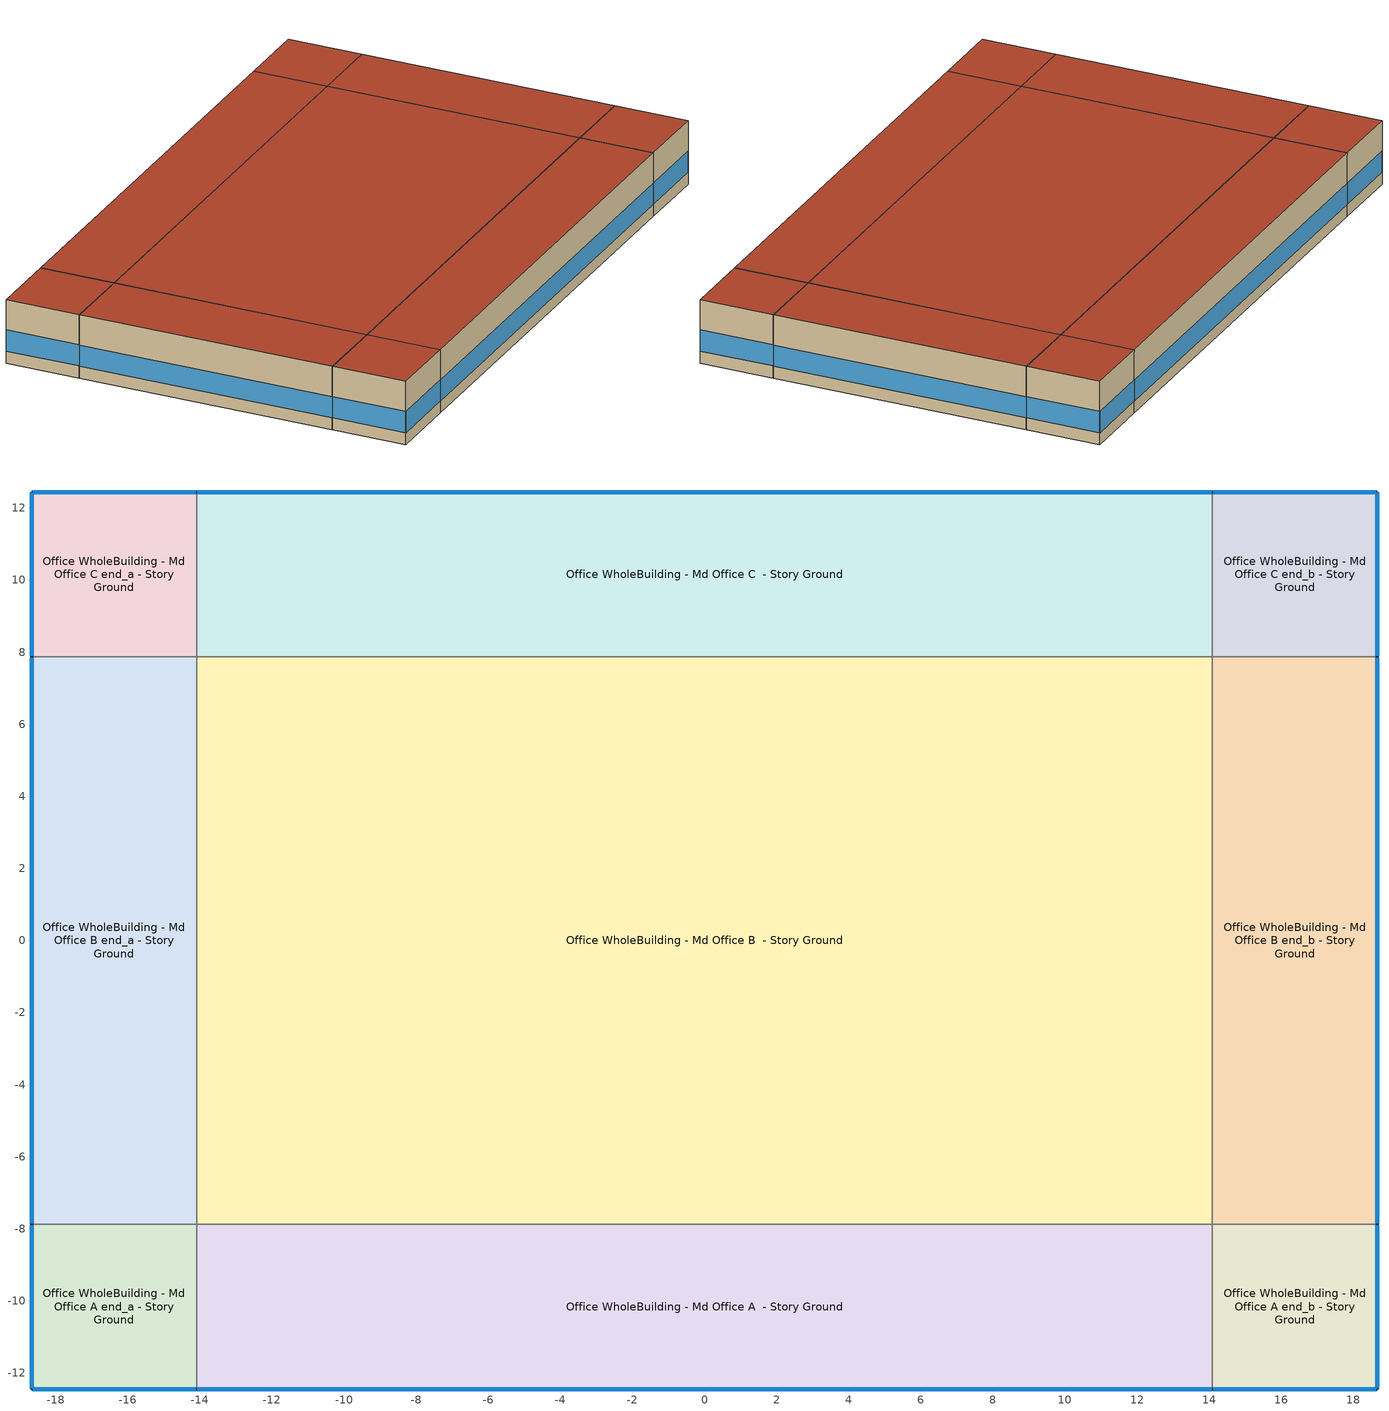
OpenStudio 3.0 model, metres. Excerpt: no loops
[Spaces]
Office WholeBuilding - Md Office A end_a - Story Ground
 floor ground: -18.67,-12.44 -18.67,-7.87 -14.09,-7.87 -14.09,-12.44 z0
 wall outside: -18.67,-7.87 -18.67,-12.44 -14.09,-12.44 z0:3.96
 wall to Office WholeBuilding - Md Office B end_a - Story Ground: -14.09,-7.87 -18.67,-7.87 z0:3.96
 wall to Office WholeBuilding - Md Office A  - Story Ground: -14.09,-12.44 -14.09,-7.87 z0:3.96
 window: -18.67,-7.9 -18.67,-12.42 / -18.64,-12.44 -14.12,-12.44 z0.76:2.08
 roof outside: -14.09,-12.44 -14.09,-7.87 -18.67,-7.87 -18.67,-12.44 z3.96
Office WholeBuilding - Md Office B end_a - Story Ground
 floor ground: -18.67,-7.87 -18.67,7.87 -14.09,7.87 -14.09,-7.87 z0
 wall outside: -18.67,7.87 -18.67,-7.87 z0:3.96
 wall to Office WholeBuilding - Md Office C end_a - Story Ground: -14.09,7.87 -18.67,7.87 z0:3.96
 wall to Office WholeBuilding - Md Office B  - Story Ground: -14.09,-7.87 -14.09,7.87 z0:3.96
 window: -18.67,7.85 -18.67,-7.85 z0.76:2.07
 roof outside: -14.09,-7.87 -14.09,7.87 -18.67,7.87 -18.67,-7.87 z3.96
Office WholeBuilding - Md Office C end_a - Story Ground
 floor ground: -18.67,7.87 -18.67,12.44 -14.09,12.44 -14.09,7.87 z0
 wall outside: -14.09,12.44 -18.67,12.44 -18.67,7.87 z0:3.96
 wall to Office WholeBuilding - Md Office C  - Story Ground: -14.09,7.87 -14.09,12.44 z0:3.96
 window: -18.67,12.42 -18.67,7.9 / -14.12,12.44 -18.64,12.44 z0.76:2.08
 roof outside: -14.09,7.87 -14.09,12.44 -18.67,12.44 -18.67,7.87 z3.96
Office WholeBuilding - Md Office A  - Story Ground
 floor ground: -14.09,-12.44 -14.09,-7.87 14.09,-7.87 14.09,-12.44 z0
 wall outside: -14.09,-12.44 14.09,-12.44 z0:3.96
 wall to Office WholeBuilding - Md Office B  - Story Ground: 14.09,-7.87 -14.09,-7.87 z0:3.96
 wall to Office WholeBuilding - Md Office A end_b - Story Ground: 14.09,-12.44 14.09,-7.87 z0:3.96
 window: -14.07,-12.44 14.07,-12.44 z0.76:2.07
 roof outside: 14.09,-12.44 14.09,-7.87 -14.09,-7.87 -14.09,-12.44 z3.96
Office WholeBuilding - Md Office B  - Story Ground
 floor ground: -14.09,-7.87 -14.09,7.87 14.09,7.87 14.09,-7.87 z0
 wall to Office WholeBuilding - Md Office C  - Story Ground: 14.09,7.87 -14.09,7.87 z0:3.96
 wall to Office WholeBuilding - Md Office B end_b - Story Ground: 14.09,-7.87 14.09,7.87 z0:3.96
 roof outside: 14.09,-7.87 14.09,7.87 -14.09,7.87 -14.09,-7.87 z3.96
Office WholeBuilding - Md Office C  - Story Ground
 floor ground: -14.09,7.87 -14.09,12.44 14.09,12.44 14.09,7.87 z0
 wall outside: 14.09,12.44 -14.09,12.44 z0:3.96
 wall to Office WholeBuilding - Md Office C end_b - Story Ground: 14.09,7.87 14.09,12.44 z0:3.96
 window: 14.07,12.44 -14.07,12.44 z0.76:2.07
 roof outside: 14.09,7.87 14.09,12.44 -14.09,12.44 -14.09,7.87 z3.96
Office WholeBuilding - Md Office A end_b - Story Ground
 floor ground: 14.09,-12.44 14.09,-7.87 18.67,-7.87 18.67,-12.44 z0
 wall outside: 14.09,-12.44 18.67,-12.44 18.67,-7.87 z0:3.96
 wall to Office WholeBuilding - Md Office B end_b - Story Ground: 18.67,-7.87 14.09,-7.87 z0:3.96
 window: 14.12,-12.44 18.64,-12.44 / 18.67,-12.42 18.67,-7.9 z0.76:2.08
 roof outside: 18.67,-12.44 18.67,-7.87 14.09,-7.87 14.09,-12.44 z3.96
Office WholeBuilding - Md Office B end_b - Story Ground
 floor ground: 14.09,-7.87 14.09,7.87 18.67,7.87 18.67,-7.87 z0
 wall outside: 18.67,-7.87 18.67,7.87 z0:3.96
 wall to Office WholeBuilding - Md Office C end_b - Story Ground: 18.67,7.87 14.09,7.87 z0:3.96
 window: 18.67,-7.85 18.67,7.85 z0.76:2.07
 roof outside: 18.67,-7.87 18.67,7.87 14.09,7.87 14.09,-7.87 z3.96
Office WholeBuilding - Md Office C end_b - Story Ground
 floor ground: 14.09,7.87 14.09,12.44 18.67,12.44 18.67,7.87 z0
 wall outside: 18.67,7.87 18.67,12.44 14.09,12.44 z0:3.96
 window: 18.67,7.9 18.67,12.42 / 18.64,12.44 14.12,12.44 z0.76:2.08
 roof outside: 18.67,7.87 18.67,12.44 14.09,12.44 14.09,7.87 z3.96
[Site]
Seattle Seattle Tacoma Intl A: Latitude {deg}=47.47; Longitude {deg}=-122.32; Time Zone {hr}=-8; Elevation {m}=122; Terrain=City
[ClimateZones]
Climate Zone Institution Name 1=ASHRAE; Climate Zone Document Name 1=ANSI/ASHRAE Standard 169; Climate Zone Document Year 1=2006; Climate Zone Institution Name 2=CEC; Climate Zone Document Name 2=California Climate Zone Descriptions; Climate Zone Document Year 2=1995
[Site:WaterMainsTemperature]
Calculation Method=Correlation; Annual Average Outdoor Air Temperature {C}=10.8; Maximum Difference In Monthly Average Outdoor Air Temperatures {deltaC}=23.2
[Building]
90.1-2007|MediumOffice: Default Construction Set=Res 90.1-2007 - Office - ASHRAE 169-2013-5B; Standards Building Type=Office
[Site:GroundTemperature:BuildingSurface]
19.527, 19.502, 19.536, 19.598, 20.002, 21.64, 22.225, 22.375, 21.449, 20.121, 19.802, 19.633
[SizingPeriod:DesignDay] Barometric Pressure {Pa}=99868; Sky Clearness=0; Rain Indicator=0; Snow Indicator=0; Day of Month=21; Daylight Saving Time Indicator=0; Dry-Bulb Temperature Range Modifier Type=DefaultMultipliers
Name | Maximum Dry-Bulb Temperature {C} | Daily Dry-Bulb Temperature Range {deltaC} | Humidity Indicating Conditions at Maximum Dry-Bulb | Wind Speed {m/s} | Wind Direction {deg} | Month | Day Type | Humidity Indicating Type | Solar Model Indicator | ASHRAE Taub | ASHRAE Taud
Seattle Seattle Tacoma Intl A Ann Htg 99.6% Condns DB | -4.2 | 0 | -4.2 | 4.3 | 20 | 12 | WinterDesignDay | Wetbulb | ASHRAEClearSky
Seattle Seattle Tacoma Intl A Ann Hum_n 99.6% Condns DP=>MCDB | -0.4 | 0 | -13 | 4.3 | 20 | 12 | WinterDesignDay | Dewpoint | ASHRAEClearSky
Seattle Seattle Tacoma Intl A Ann Htg Wind 99.6% Condns WS=>MCDB | 5.6 | 0 | 5.6 | 12.1 | 20 | 12 | WinterDesignDay | Wetbulb | ASHRAEClearSky
Seattle Seattle Tacoma Intl A Ann Clg .4% Condns DB=>MWB | 29.4 | 10.4 | 18.3 | 4.2 | 350 | 8 | SummerDesignDay | Wetbulb | ASHRAETau | 0.352 | 2.561
Seattle Seattle Tacoma Intl A Ann Clg .4% Condns WB=>MDB | 27.9 | 10.4 | 19.2 | 4.2 | 350 | 8 | SummerDesignDay | Wetbulb | ASHRAETau | 0.352 | 2.561
Seattle Seattle Tacoma Intl A Ann Clg .4% Condns DP=>MDB | 20.8 | 10.4 | 15.9 | 4.2 | 350 | 8 | SummerDesignDay | Dewpoint | ASHRAETau | 0.352 | 2.561
Seattle Seattle Tacoma Intl A Ann Clg .4% Condns Enth=>MDB | 28.2 | 10.4 | 54700 | 4.2 | 350 | 8 | SummerDesignDay | Enthalpy | ASHRAETau | 0.352 | 2.561
[DefaultConstructionSet]
Res 90.1-2007 - Office - ASHRAE 169-2013-5B: Default Exterior Surface Constructions=Default Surface Constructions 1; Default Interior Surface Constructions=Default Surface Constructions 2; Default Ground Contact Surface Constructions=Default Surface Constructions 3; Default Exterior SubSurface Constructions=Default Sub Surface Constructions 1; Default Interior SubSurface Constructions=Default Sub Surface Constructions 2; Interior Partition Construction=Typical Interior Partition
[DefaultSurfaceConstructions]
Name | Floor Construction | Wall Construction | Roof Ceiling Construction
Default Surface Constructions 1 | Typical Insulated Exterior Mass Floor R-13.51 | Typical Insulated Exterior Mass Wall R-11.11 | Typical IEAD Roof R-20.83
Default Surface Constructions 2 | Typical Interior Floor | Typical Interior Wall | Typical Interior Ceiling
Default Surface Constructions 3 | Typical Insulated Carpeted 6in Slab Floor | Typical Insulated Basement Mass Wall
[Construction]
Typical Insulated Exterior Mass Floor R-13.51: Typical Insulation R-10.94, 4 in. Normalweight Concrete Floor, Typical Carpet Pad
Typical Insulated Exterior Mass Wall R-11.11: 1IN Stucco, 8IN CONCRETE HW RefBldg, Typical Insulation R-8.72, 1/2IN Gypsum
Typical IEAD Roof R-20.83: Roof Membrane, Typical Insulation R-19.72, Metal Roof Surface
Typical Interior Floor: 100mm Normalweight concrete floor, CP02 CARPET PAD
Typical Interior Wall: G01 13mm gypsum board, G01 13mm gypsum board
Typical Interior Ceiling: CP02 CARPET PAD, 100mm Normalweight concrete floor
Typical Insulated Carpeted 6in Slab Floor: 6 in. Normalweight Concrete Floor, Typical Carpet Pad
Typical Insulated Basement Mass Wall: 8 in. Concrete Block Basement Wall
U 0.52 SHGC 0.40 Dbl Ref-D Clr 6mm/13mm Air: REF D CLEAR 6MM, AIR 13MM, CLEAR 6MM
Typical Insulated Metal Door R-1.43: F08 Metal surface, Typical Insulation R-0.58
U 0.72 SHGC 0.25 Sgl Ref-B-M Tint 6mm: REF B TINT MID 6MM
Typical Overhead Door R-2.0: Typical Insulation R-1.15
U 1.17 SHGC 0.49 Simple Glazing Skylight U-1.17 SHGC 0.77: U 1.17 SHGC 0.49 Simple Glazing U-1.17 SHGC 0.77
Typical Interior Window: Clear 3mm
Typical Interior Door; Typical Interior Partition: G05 25mm wood
InteriorFurnishings 1: Std Wood 6inch 1
[Material:NoMass] Roughness=Smooth; Thermal Absorptance=0.9; Solar Absorptance=0.7
Name | Thermal Resistance {m2-K/W} | Visible Absorptance
Typical Insulation R-10.94 | 1.92744 | 0.7
Typical Carpet Pad; CP02 CARPET PAD | 0.21648 | 0.8
Typical Insulation R-8.72 | 1.53614 | 0.7
Typical Insulation R-19.72 | 3.4722 | 0.7
Typical Insulation R-0.58 | 0.101875 | 0.7
Typical Insulation R-1.15 | 0.202527 | 0.7
[Material]
Name | Roughness | Thickness {m} | Conductivity {W/m-K} | Density {kg/m3} | Specific Heat {J/kg-K} | Thermal Absorptance | Solar Absorptance | Visible Absorptance
4 in. Normalweight Concrete Floor | MediumRough | 0.1016 | 2.31 | 2322 | 832 | 0.9 | 0.7 | 0.7
1IN Stucco | Smooth | 0.0253 | 0.6918 | 1858 | 837 | 0.9 | 0.7 | 0.92
8IN CONCRETE HW RefBldg | Rough | 0.2032 | 1.311 | 2240 | 836.8 | 0.9 | 0.7 | 0.7
1/2IN Gypsum | Smooth | 0.0127 | 0.16 | 784.9 | 830 | 0.9 | 0.4 | 0.4
Roof Membrane | VeryRough | 0.0095 | 0.16 | 1121.29 | 1460 | 0.9 | 0.7 | 0.7
Metal Roof Surface; F08 Metal surface | Smooth | 0.0008 | 45.28 | 7824 | 500 | 0.9 | 0.7 | 0.7
100mm Normalweight concrete floor | MediumRough | 0.1016 | 2.31045 | 2322 | 832.557 |  | 0 | 0
G01 13mm gypsum board | Smooth | 0.0127 | 0.160031 | 800.001 | 1090.73 | 0.9 | 0.7 | 0.5
6 in. Normalweight Concrete Floor | MediumRough | 0.1524 | 2.31 | 2322 | 832 | 0.9 | 0.7 | 0.7
8 in. Concrete Block Basement Wall | MediumRough | 0.2032 | 1.326 | 1842 | 912 | 0.9 | 0.7 | 0.7
G05 25mm wood | MediumSmooth | 0.0254 | 0.15 | 608 | 1630 | 0.9 | 0.5 | 0.5
Std Wood 6inch 1 | MediumSmooth | 0.15 | 0.12 | 540 | 1210 | 0.9 | 0.7 | 0.7
[DefaultSubSurfaceConstructions]
Name | Fixed Window Construction | Operable Window Construction | Door Construction | Glass Door Construction | Overhead Door Construction | Skylight Construction | Tubular Daylight Dome Construction | Tubular Daylight Diffuser Construction
Default Sub Surface Constructions 1 | U 0.52 SHGC 0.40 Dbl Ref-D Clr 6mm/13mm Air | U 0.52 SHGC 0.40 Dbl Ref-D Clr 6mm/13mm Air | Typical Insulated Metal Door R-1.43 | U 0.72 SHGC 0.25 Sgl Ref-B-M Tint 6mm | Typical Overhead Door R-2.0 | U 1.17 SHGC 0.49 Simple Glazing Skylight U-1.17 SHGC 0.77 | Typical Interior Window | Typical Interior Window
Default Sub Surface Constructions 2 | Typical Interior Window | Typical Interior Window | Typical Interior Door
[WindowMaterial:Glazing] Optical Data Type=SpectralAverage; Infrared Transmittance at Normal Incidence=0; Front Side Infrared Hemispherical Emissivity=0.84; Conductivity {W/m-K}=0.9; Dirt Correction Factor for Solar and Visible Transmittance=1; Solar Diffusing=No
Name | Thickness {m} | Solar Transmittance at Normal Incidence | Front Side Solar Reflectance at Normal Incidence | Back Side Solar Reflectance at Normal Incidence | Visible Transmittance at Normal Incidence | Front Side Visible Reflectance at Normal Incidence | Back Side Visible Reflectance at Normal Incidence | Back Side Infrared Hemispherical Emissivity
REF D CLEAR 6MM | 0.006 | 0.429 | 0.308 | 0.379 | 0.334 | 0.453 | 0.505 | 0.82
CLEAR 6MM | 0.006 | 0.775 | 0.071 | 0.071 | 0.881 | 0.08 | 0.08 | 0.84
REF B TINT MID 6MM | 0.006 | 0.1 | 0.11 | 0.41 | 0.13 | 0.1 | 0.32 | 0.45
Clear 3mm | 0.003 | 0.837 | 0.075 | 0.075 | 0.898 | 0.081 | 0.081 | 0.84
[WindowMaterial:Gas]
AIR 13MM: Gas Type=Air; Thickness {m}=0.0127
[WindowMaterial:SimpleGlazingSystem]
U 1.17 SHGC 0.49 Simple Glazing U-1.17 SHGC 0.77: U-Factor {W/m2-K}=6.64357; Solar Heat Gain Coefficient=0.77; Visible Transmittance=0.38
[SpaceType]
Office WholeBuilding - Md Office - 90.1-2007: Default Schedule Set=Office WholeBuilding - Md Office Schedule Set; Design Specification Outdoor Air Object=Office WholeBuilding - Md Office Ventilation; Standards Building Type=Office; Standards Space Type=WholeBuilding - Md Office
[BuildingStory]
Story Ground: Nominal Z Coordinate {m}=0; Nominal Floor to Floor Height {m}=3.9624
[Space] Space Type=Office WholeBuilding - Md Office - 90.1-2007; Building Story=Story Ground
Name | Thermal Zone
Office WholeBuilding - Md Office A end_a - Story Ground | Zone Office WholeBuilding - Md Office A end_a - Story Ground
Office WholeBuilding - Md Office B end_a - Story Ground | Zone Office WholeBuilding - Md Office B end_a - Story Ground
Office WholeBuilding - Md Office C end_a - Story Ground | Zone Office WholeBuilding - Md Office C end_a - Story Ground
Office WholeBuilding - Md Office A  - Story Ground | Zone Office WholeBuilding - Md Office A  - Story Ground
Office WholeBuilding - Md Office B  - Story Ground | Zone Office WholeBuilding - Md Office B  - Story Ground
Office WholeBuilding - Md Office C  - Story Ground | Zone Office WholeBuilding - Md Office C  - Story Ground
Office WholeBuilding - Md Office A end_b - Story Ground | Zone Office WholeBuilding - Md Office A end_b - Story Ground
Office WholeBuilding - Md Office B end_b - Story Ground | Zone Office WholeBuilding - Md Office B end_b - Story Ground
Office WholeBuilding - Md Office C end_b - Story Ground | Zone Office WholeBuilding - Md Office C end_b - Story Ground
[ThermalZone] Multiplier=1; Use Ideal Air Loads=No
Name | Thermostat
Zone Office WholeBuilding - Md Office A end_a - Story Ground | Office WholeBuilding - Md Office - 90.1-2007 Thermostat
Zone Office WholeBuilding - Md Office B end_a - Story Ground | Office WholeBuilding - Md Office - 90.1-2007 Thermostat 2
Zone Office WholeBuilding - Md Office C end_a - Story Ground | Office WholeBuilding - Md Office - 90.1-2007 Thermostat 3
Zone Office WholeBuilding - Md Office A  - Story Ground | Office WholeBuilding - Md Office - 90.1-2007 Thermostat 4
Zone Office WholeBuilding - Md Office B  - Story Ground | Office WholeBuilding - Md Office - 90.1-2007 Thermostat 5
Zone Office WholeBuilding - Md Office C  - Story Ground | Office WholeBuilding - Md Office - 90.1-2007 Thermostat 7
Zone Office WholeBuilding - Md Office A end_b - Story Ground | Office WholeBuilding - Md Office - 90.1-2007 Thermostat 8
Zone Office WholeBuilding - Md Office B end_b - Story Ground | Office WholeBuilding - Md Office - 90.1-2007 Thermostat 6
Zone Office WholeBuilding - Md Office C end_b - Story Ground | Office WholeBuilding - Md Office - 90.1-2007 Thermostat 1
[People:Definition]
Office WholeBuilding - Md Office People Definition: Number of People Calculation Method=People/Area; People per Space Floor Area {person/m2}=0.0538196; Fraction Radiant=0.3
[People]
Office WholeBuilding - Md Office People: People Definition=Office WholeBuilding - Md Office People Definition; Space or SpaceType=Office WholeBuilding - Md Office - 90.1-2007; Work Efficiency Schedule=Work Efficiency Schedule; Clothing Insulation Schedule=Clothing Schedule; Air Velocity Schedule=Air Velocity Schedule; Multiplier=1
[Lights:Definition]
Office WholeBuilding - Md Office Lights Definition: Design Level Calculation Method=Watts/Area; Watts per Space Floor Area {W/m2}=10.7639; Fraction Radiant=0.7; Fraction Visible=0.2; Return Air Fraction=0
[Lights]
Office WholeBuilding - Md Office Lights: Lights Definition=Office WholeBuilding - Md Office Lights Definition; Space or SpaceType=Office WholeBuilding - Md Office - 90.1-2007; Fraction Replaceable=1
[ElectricEquipment:Definition]
Office WholeBuilding - Md Office Elec Equip Definition: Design Level Calculation Method=Watts/Area; Watts per Space Floor Area {W/m2}=8.07293; Fraction Latent=0; Fraction Radiant=0.5; Fraction Lost=0
[ElectricEquipment]
Office WholeBuilding - Md Office Elec Equip: Electric Equipment Definition=Office WholeBuilding - Md Office Elec Equip Definition; Space or SpaceType=Office WholeBuilding - Md Office - 90.1-2007
[DesignSpecification:OutdoorAir]
Office WholeBuilding - Md Office Ventilation: Outdoor Air Method=Sum; Outdoor Air Flow per Person {m3/s-person}=0; Outdoor Air Flow per Floor Area {m3/s-m2}=0.0004318; Outdoor Air Flow Rate {m3/s}=0; Outdoor Air Flow Air Changes per Hour {1/hr}=0
[DefaultScheduleSet]
Office WholeBuilding - Md Office Schedule Set: Number of People Schedule=OfficeMedium BLDG_OCC_SCH; People Activity Level Schedule=OfficeMedium ACTIVITY_SCH; Lighting Schedule=OfficeMedium BLDG_LIGHT_SCH_2004; Electric Equipment Schedule=OfficeMedium BLDG_EQUIP_SCH_2004; Infiltration Schedule=OfficeMedium INFIL_SCH_PNNL
[SpaceInfiltration:DesignFlowRate] Schedule=Always On Discrete; Design Flow Rate Calculation Method=Flow/ExteriorArea; Constant Term Coefficient=0; Temperature Term Coefficient=0; Velocity Term Coefficient=0.224; Velocity Squared Term Coefficient=0
Name | Space or SpaceType | Flow per Exterior Surface Area {m3/s-m2}
Office WholeBuilding - Md Office A  - Story Ground Infiltration | Office WholeBuilding - Md Office A  - Story Ground | 0.000476001
Office WholeBuilding - Md Office A end_a - Story Ground Infiltration | Office WholeBuilding - Md Office A end_a - Story Ground | 0.000650147
Office WholeBuilding - Md Office A end_b - Story Ground Infiltration | Office WholeBuilding - Md Office A end_b - Story Ground | 0.000650147
Office WholeBuilding - Md Office B end_a - Story Ground Infiltration | Office WholeBuilding - Md Office B end_a - Story Ground | 0.000476001
Office WholeBuilding - Md Office B end_b - Story Ground Infiltration | Office WholeBuilding - Md Office B end_b - Story Ground | 0.000476001
Office WholeBuilding - Md Office C  - Story Ground Infiltration | Office WholeBuilding - Md Office C  - Story Ground | 0.000476001
Office WholeBuilding - Md Office C end_a - Story Ground Infiltration | Office WholeBuilding - Md Office C end_a - Story Ground | 0.000650147
Office WholeBuilding - Md Office C end_b - Story Ground Infiltration | Office WholeBuilding - Md Office C end_b - Story Ground | 0.000650147
[ThermostatSetpoint:DualSetpoint] Heating Setpoint Temperature Schedule=OfficeMedium HTGSETP_SCH_PACU_VAV_bot; Cooling Setpoint Temperature Schedule=OfficeMedium CLGSETP_SCH_NO_SETBACK
Office WholeBuilding - Md Office - 90.1-2007 Thermostat; Office WholeBuilding - Md Office - 90.1-2007 Thermostat 1; Office WholeBuilding - Md Office - 90.1-2007 Thermostat 2; Office WholeBuilding - Md Office - 90.1-2007 Thermostat 3; Office WholeBuilding - Md Office - 90.1-2007 Thermostat 4; Office WholeBuilding - Md Office - 90.1-2007 Thermostat 5; Office WholeBuilding - Md Office - 90.1-2007 Thermostat 6; Office WholeBuilding - Md Office - 90.1-2007 Thermostat 7; Office WholeBuilding - Md Office - 90.1-2007 Thermostat 8
[AvailabilityManager:NightCycle]
Availability Manager Night Cycle 1: Applicability Schedule=Always On Discrete; Control Type=CycleOnAny; Thermostat Tolerance {deltaC}=1; Cycling Run Time {s}=1800
[InternalMass:Definition]
Internal Mass Definition 2: Construction=InteriorFurnishings 1; Design Level Calculation Method=SurfaceArea/Area; Surface Area per Space Floor Area=2
[InternalMass] Internal Mass Definition=Internal Mass Definition 2; Multiplier=1
Name | Space or SpaceType
Office WholeBuilding - Md Office A end_a - Story Ground Mass | Office WholeBuilding - Md Office A end_a - Story Ground
Office WholeBuilding - Md Office C end_b - Story Ground Mass | Office WholeBuilding - Md Office C end_b - Story Ground
Office WholeBuilding - Md Office B end_a - Story Ground Mass | Office WholeBuilding - Md Office B end_a - Story Ground
Office WholeBuilding - Md Office C end_a - Story Ground Mass | Office WholeBuilding - Md Office C end_a - Story Ground
Office WholeBuilding - Md Office A  - Story Ground Mass | Office WholeBuilding - Md Office A  - Story Ground
Office WholeBuilding - Md Office B  - Story Ground Mass | Office WholeBuilding - Md Office B  - Story Ground
Office WholeBuilding - Md Office B end_b - Story Ground Mass | Office WholeBuilding - Md Office B end_b - Story Ground
Office WholeBuilding - Md Office C  - Story Ground Mass | Office WholeBuilding - Md Office C  - Story Ground
Office WholeBuilding - Md Office A end_b - Story Ground Mass | Office WholeBuilding - Md Office A end_b - Story Ground
[Schedule:Ruleset]
Name | Default Day Schedule | Summer Design Day Schedule | Winter Design Day Schedule
Clothing Schedule | Clothing Schedule Default Winter Clothes
Air Velocity Schedule | Air Velocity Schedule Default
Work Efficiency Schedule | Work Efficiency Schedule Default
OfficeMedium BLDG_OCC_SCH | OfficeMedium BLDG_OCC_SCH Default | OfficeMedium BLDG_OCC_SCH Summer Design Day | OfficeMedium BLDG_OCC_SCH Winter Design Day
OfficeMedium ACTIVITY_SCH | OfficeMedium ACTIVITY_SCH Default | OfficeMedium ACTIVITY_SCH Summer Design Day | OfficeMedium ACTIVITY_SCH Winter Design Day
OfficeMedium BLDG_LIGHT_SCH_2004 | Schedule Day 5 | OfficeMedium BLDG_LIGHT_SCH_2004 Summer Design Day | OfficeMedium BLDG_LIGHT_SCH_2004 Winter Design Day
OfficeMedium BLDG_EQUIP_SCH_2004 | Schedule Day 8 | OfficeMedium BLDG_EQUIP_SCH_2004 Summer Design Day | OfficeMedium BLDG_EQUIP_SCH_2004 Winter Design Day
OfficeMedium INFIL_SCH_PNNL | OfficeMedium INFIL_SCH_PNNL Default | OfficeMedium INFIL_SCH_PNNL Summer Design Day | OfficeMedium INFIL_SCH_PNNL Winter Design Day
OfficeMedium HTGSETP_SCH_PACU_VAV_bot | OfficeMedium HTGSETP_SCH_PACU_VAV_bot Default | OfficeMedium HTGSETP_SCH_PACU_VAV_bot Summer Design Day | OfficeMedium HTGSETP_SCH_PACU_VAV_bot Winter Design Day
OfficeMedium CLGSETP_SCH_NO_SETBACK | OfficeMedium CLGSETP_SCH_NO_SETBACK Default | OfficeMedium CLGSETP_SCH_NO_SETBACK Summer Design Day | OfficeMedium CLGSETP_SCH_NO_SETBACK Winter Design Day
[Schedule:Day]
Clothing Schedule Default Winter Clothes; OfficeMedium BLDG_LIGHT_SCH_2004 Summer Design Day; OfficeMedium BLDG_EQUIP_SCH_2004 Summer Design Day; OfficeMedium INFIL_SCH_PNNL Default: 24, 0, 1
Clothing Schedule Summer Clothes: 24, 0, 0.5
Air Velocity Schedule Default: 24, 0, 0.2
Work Efficiency Schedule Default; OfficeMedium BLDG_OCC_SCH Winter Design Day; Schedule Day 5; OfficeMedium BLDG_LIGHT_SCH_2004 Winter Design Day; Schedule Day 8; OfficeMedium BLDG_EQUIP_SCH_2004 Winter Design Day: 24, 0, 0
OfficeMedium BLDG_OCC_SCH Default: 6, 0, 0, 18, 0, 0.05, 24, 0, 0
OfficeMedium BLDG_OCC_SCH Sat Day: 6, 0, 0, 8, 0, 0.1, 12, 0, 0.3, 17, 0, 0.1, 19, 0, 0.05, 24, 0, 0
OfficeMedium BLDG_OCC_SCH Summer Design Day: 6, 0, 0, 22, 0, 1, 24, 0, 0.05
OfficeMedium BLDG_OCC_SCH Wkdy Day: 6, 0, 0, 7, 0, 0.1, 8, 0, 0.2, 12, 0, 0.95, 13, 0, 0.5, 17, 0, 0.95, 18, 0, 0.3, 22, 0, 0.1, 24, 0, 0.05
OfficeMedium ACTIVITY_SCH Default; OfficeMedium ACTIVITY_SCH Winter Design Day; OfficeMedium ACTIVITY_SCH Summer Design Day: 24, 0, 120
OfficeMedium BLDG_LIGHT_SCH_2004 Sat Day: 6, 0, 0.05, 8, 0, 0.1, 12, 0, 0.3, 17, 0, 0.15, 24, 0, 0.05
OfficeMedium BLDG_LIGHT_SCH_2004 Sun Day: 24, 0, 0.05
OfficeMedium BLDG_LIGHT_SCH_2004 Wkdy Day: 5, 0, 0.05, 7, 0, 0.1, 8, 0, 0.3, 17, 0, 0.9, 18, 0, 0.5, 20, 0, 0.3, 22, 0, 0.2, 23, 0, 0.1, 24, 0, 0.05
OfficeMedium BLDG_EQUIP_SCH_2004 Sat Day: 6, 0, 0.3, 8, 0, 0.4, 12, 0, 0.5, 17, 0, 0.35, 24, 0, 0.3
OfficeMedium BLDG_EQUIP_SCH_2004 Sun Day: 24, 0, 0.3
OfficeMedium BLDG_EQUIP_SCH_2004 Wkdy Day: 8, 0, 0.4, 12, 0, 0.9, 13, 0, 0.8, 17, 0, 0.9, 18, 0, 0.5, 24, 0, 0.4
OfficeMedium INFIL_SCH_PNNL Summer Design Day; OfficeMedium INFIL_SCH_PNNL SmrDsn|Wkdy Day: 6, 0, 1, 22, 0, 0.25, 24, 0, 1
OfficeMedium INFIL_SCH_PNNL Winter Design Day; OfficeMedium INFIL_SCH_PNNL WntrDsn|Sat Day: 6, 0, 1, 18, 0, 0.25, 24, 0, 1
OfficeMedium HTGSETP_SCH_PACU_VAV_bot Default; OfficeMedium HTGSETP_SCH_PACU_VAV_bot Summer Design Day: 24, 0, 15.6
OfficeMedium HTGSETP_SCH_PACU_VAV_bot Sat Day: 5, 0, 15.6, 17, 0, 21, 24, 0, 15.6
OfficeMedium HTGSETP_SCH_PACU_VAV_bot Wkdy Day: 5, 0, 15.6, 22, 0, 21, 24, 0, 15.6
OfficeMedium HTGSETP_SCH_PACU_VAV_bot Winter Design Day: 5, 0, 15.6, 6, 0, 17.6, 7, 0, 19.6, 22, 0, 21, 24, 0, 15.6
OfficeMedium CLGSETP_SCH_NO_SETBACK Default; OfficeMedium CLGSETP_SCH_NO_SETBACK Winter Design Day; OfficeMedium CLGSETP_SCH_NO_SETBACK Default|WntrDsn|Sat|Wkdy Day: 24, 0, 24
OfficeMedium CLGSETP_SCH_NO_SETBACK Summer Design Day: 5, 0, 26.7, 6, 0, 25.7, 7, 0, 25, 22, 0, 24, 24, 0, 26.7
[Schedule:Rule] Date Specification Type=DateRange; Start Day=1
Name | Schedule Ruleset | Rule Order | Day Schedule | Start Month | End Month | End Day | Apply Saturday | Apply Monday | Apply Tuesday | Apply Wednesday | Apply Thursday | Apply Friday | Apply Sunday
Schedule Rule 1 | Clothing Schedule | 0 | Clothing Schedule Summer Clothes | 5 | 9 | 30
Schedule Rule 2 | OfficeMedium BLDG_OCC_SCH | 1 | OfficeMedium BLDG_OCC_SCH Sat Day | 1 | 12 | 31 | Yes
Schedule Rule 3 | OfficeMedium BLDG_OCC_SCH | 0 | OfficeMedium BLDG_OCC_SCH Wkdy Day | 1 | 12 | 31 |  | Yes | Yes | Yes | Yes | Yes
Schedule Rule 4 | OfficeMedium BLDG_LIGHT_SCH_2004 | 2 | OfficeMedium BLDG_LIGHT_SCH_2004 Sat Day | 1 | 12 | 31 | Yes
Schedule Rule 5 | OfficeMedium BLDG_LIGHT_SCH_2004 | 1 | OfficeMedium BLDG_LIGHT_SCH_2004 Sun Day | 1 | 12 | 31 |  |  |  |  |  |  | Yes
Schedule Rule 6 | OfficeMedium BLDG_LIGHT_SCH_2004 | 0 | OfficeMedium BLDG_LIGHT_SCH_2004 Wkdy Day | 1 | 12 | 31 |  | Yes | Yes | Yes | Yes | Yes
Schedule Rule 7 | OfficeMedium BLDG_EQUIP_SCH_2004 | 2 | OfficeMedium BLDG_EQUIP_SCH_2004 Sat Day | 1 | 12 | 31 | Yes
Schedule Rule 8 | OfficeMedium BLDG_EQUIP_SCH_2004 | 1 | OfficeMedium BLDG_EQUIP_SCH_2004 Sun Day | 1 | 12 | 31 |  |  |  |  |  |  | Yes
Schedule Rule 9 | OfficeMedium BLDG_EQUIP_SCH_2004 | 0 | OfficeMedium BLDG_EQUIP_SCH_2004 Wkdy Day | 1 | 12 | 31 |  | Yes | Yes | Yes | Yes | Yes
Schedule Rule 10 | OfficeMedium INFIL_SCH_PNNL | 1 | OfficeMedium INFIL_SCH_PNNL SmrDsn|Wkdy Day | 1 | 12 | 31 |  | Yes | Yes | Yes | Yes | Yes
Schedule Rule 11 | OfficeMedium INFIL_SCH_PNNL | 0 | OfficeMedium INFIL_SCH_PNNL WntrDsn|Sat Day | 1 | 12 | 31 | Yes
Schedule Rule 14 | OfficeMedium HTGSETP_SCH_PACU_VAV_bot | 1 | OfficeMedium HTGSETP_SCH_PACU_VAV_bot Sat Day | 1 | 12 | 31 | Yes
Schedule Rule 15 | OfficeMedium HTGSETP_SCH_PACU_VAV_bot | 0 | OfficeMedium HTGSETP_SCH_PACU_VAV_bot Wkdy Day | 1 | 12 | 31 |  | Yes | Yes | Yes | Yes | Yes
Schedule Rule 16 | OfficeMedium CLGSETP_SCH_NO_SETBACK | 0 | OfficeMedium CLGSETP_SCH_NO_SETBACK Default|WntrDsn|Sat|Wkdy Day | 1 | 12 | 31 | Yes | Yes | Yes | Yes | Yes | Yes
[Schedule:Constant]
Always On Discrete: Value=1
